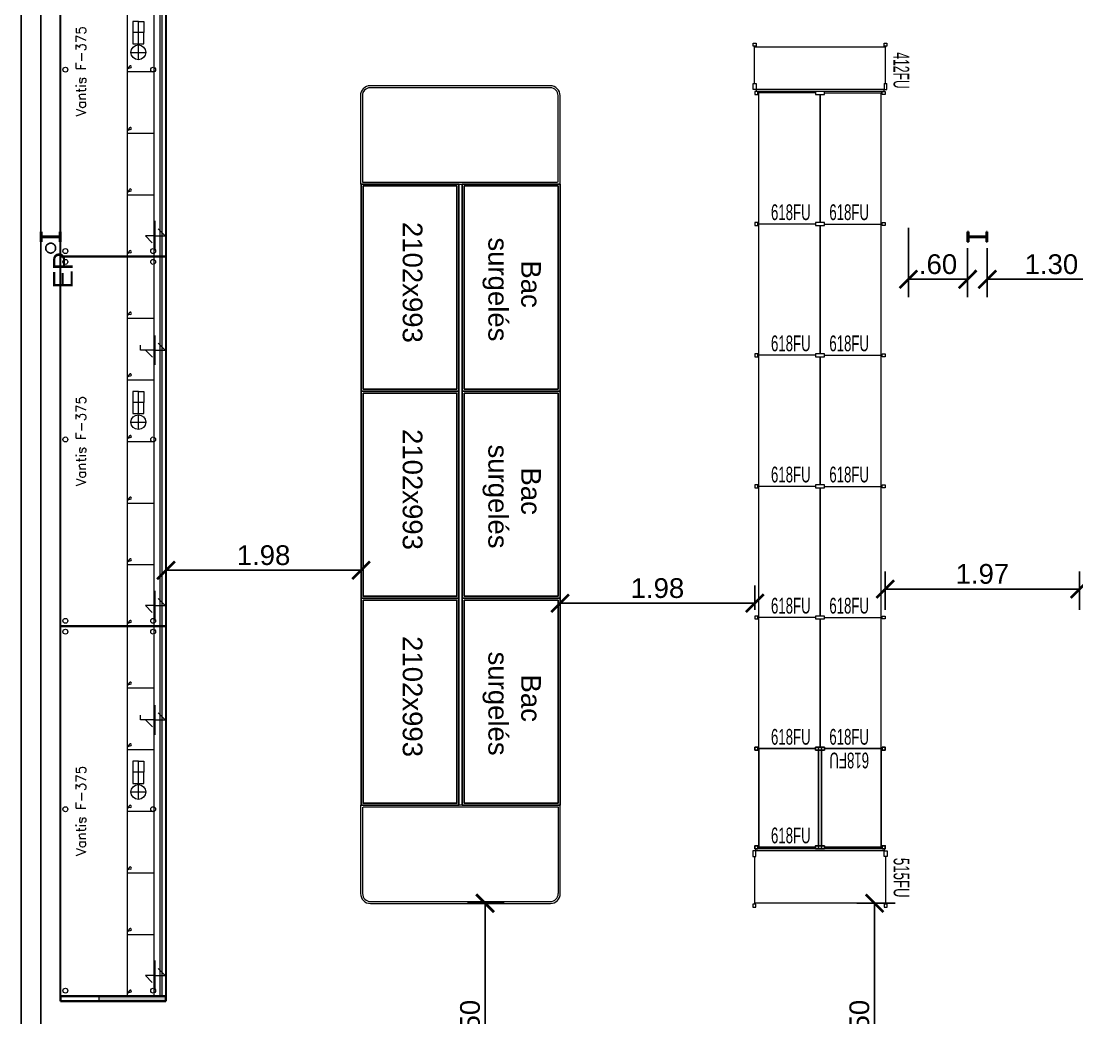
# Model space of a CAD drawing. Header units: millimetres. Extents: x 15590 to 15992, y 1055 to 1132.
# Drawn here: x 15748.53 to 15759.24, y 1080.46 to 1090.56 of the extents above; entities that cross this region are included whole.
import ezdxf
from ezdxf.enums import TextEntityAlignment as Align

# ---------------------------------------------------------------- set-up
doc = ezdxf.new("R2010")
doc.units = ezdxf.units.MM
doc.header["$MEASUREMENT"] = 0
doc.linetypes.add('Tirets', pattern=[0.004586, 0.002822, -0.001764])
doc.layers.get('0').update_dxf_attribs({"lineweight": 9})
for name, color, linetype in [('EP', 7, 'Continuous'), ('FAMILLES', 8, 'Continuous'), ('GOND', 6, 'Continuous'), ('Gondoles.VETTI', 7, 'Continuous'), ('murs exterieurs.P', 7, 'Continuous'), ('structure', 7, 'Continuous'), ('surgeles', 4, 'Continuous')]:
    doc.layers.add(name, color=color, linetype=linetype)
doc.layers.add('FACADES_Stylo_No__88', color=7, linetype='Continuous', lineweight=9, true_color=0xfb03ff)
doc.styles.add('GENERATED_STYLE_2', font='')
doc.styles.get("Standard").update_dxf_attribs({"font": 'swiss.ttf', "height": 0.2})
doc.styles.add('STYLE_GENERE_1', font='arial.ttf')
doc.styles.add('txt', font='txt_____.ttf', dxfattribs={"height": 0.2})
doc.styles.get('GENERATED_STYLE_2').set_extended_font_data('Arial Occidental')
doc.dimstyles.get("Standard").update_dxf_attribs({"dimtxt": 0.2, "dimasz": 0.18, "dimexe": 0.18, "dimexo": 0.0625, "dimgap": 0.05, "dimtad": 1, "dimzin": 4, "dimdsep": 46, "dimtxsty": 'Standard', "dimblk": 'ARCHTICK', "dimcen": 0.09, "dimadec": 0, "dimazin": 0, "dimtfac": 1, "dimtofl": 0, "dimtmove": 0, "dimatfit": 3, "dimfxl": 1, "dimtolj": 1, "dimtzin": 0, "dimarcsym": 0})

# ---------------------------------------------------------------- blocks, each defined once
blk = doc.blocks.new('2.10')
for points in [[(0, 1.027), (2.102, 1.027), (2.102, 2.02), (0, 2.02)], [(0.02, 1.047), (2.082, 1.047), (2.082, 2), (0.02, 2)], [(0, 0), (2.102, 0), (2.102, 0.993), (0, 0.993)], [(0.02, 0.02), (2.082, 0.02), (2.082, 0.973), (0.02, 0.973)]]:
    blk.add_lwpolyline(points, close=True)
at = {"insert": (0.542, 1.826), "char_height": 0.2, "attachment_point": 1}
blk.add_mtext('   Bac \\Psurgelés', dxfattribs=at)
at = {"insert": (0.385, 0.623), "char_height": 0.5, "width": 1.42864, "attachment_point": 1}
blk.add_mtext('{\\H0.4x;2102x993}', dxfattribs=at)
blk = doc.blocks.new('_ArchTick')
at = {"color": 0, "linetype": 'ByBlock', "const_width": 0.15}
blk.add_lwpolyline([(-0.5, -0.5), (0.5, 0.5)], dxfattribs=at)
blk = doc.blocks.new('*D255')
at = {"color": 0, "lineweight": -2, "transparency": 16777216}
for p, q in [((15753.43, 1081.619), (15753.058, 1081.619)), ((15753.238, 1079.118), (15753.238, 1081.619)), ((15753.49, 1079.118), (15753.058, 1079.118))]:
    blk.add_line(p, q, dxfattribs=at)
at = {"layer": 'DEFPOINTS', "color": 0, "transparency": 16777216}
for p in [(15753.238, 1081.619), (15753.492, 1081.619), (15753.553, 1079.118)]:
    blk.add_point(p, dxfattribs=at)
at = {"color": 0, "lineweight": -2, "transparency": 16777216, "xscale": 0.18, "yscale": 0.18, "zscale": 0.18}
for p, rotation in [((15753.238, 1081.619), 90), ((15753.238, 1079.118), 270)]:
    blk.add_blockref('_ArchTick', p, dxfattribs=dict(at, rotation=rotation))
at = {"color": 0, "transparency": 16777216, "insert": (15753.086, 1080.368), "char_height": 0.2, "attachment_point": 5, "rotation": 90}
blk.add_mtext('\\A1;2.50', dxfattribs=at)
blk = doc.blocks.new('VANTIS 375')
at = {"color": 4}
for p, q in [((-1.875, -1.07), (-1.875, 0)), ((-1.875, 0), (1.875, 0)), ((1.875, -1.07), (1.875, 0)), ((1.875, 0), (1.875, -1.07)), ((-1.875, -0.68), (1.875, -0.68)), ((-1.837, -0.711), (-1.846, -0.68)), ((-1.819, -0.701), (-1.846, -0.68)), ((-1.25, -0.68), (-1.25, -0.95)), ((-1.212, -0.711), (-1.221, -0.68)), ((-1.194, -0.701), (-1.221, -0.68)), ((-0.625, -0.68), (-0.625, -0.95)), ((-0.587, -0.711), (-0.596, -0.68)), ((-0.569, -0.701), (-0.596, -0.68)), ((0, -0.68), (0, -0.95)), ((0.038, -0.711), (0.029, -0.68)), ((0.056, -0.701), (0.029, -0.68)), ((0.195, -0.715), (0.195, -0.865)), ((0.395, -0.734), (0.282, -0.734)), ((0.282, -0.734), (0.282, -0.79)), ((0.507, -0.734), (0.395, -0.734)), ((0.395, -0.79), (0.395, -0.734)), ((0.507, -0.79), (0.507, -0.734)), ((0.625, -0.68), (0.625, -0.95)), ((0.663, -0.711), (0.654, -0.68)), ((0.681, -0.701), (0.654, -0.68)), ((1.25, -0.68), (1.25, -0.95)), ((1.288, -0.712), (1.279, -0.68)), ((1.306, -0.701), (1.279, -0.68)), ((0.12, -0.79), (0.27, -0.79)), ((0.282, -0.79), (0.282, -0.846)), ((0.282, -0.79), (0.395, -0.79)), ((0.282, -0.846), (0.395, -0.846)), ((0.395, -0.79), (0.507, -0.79)), ((0.395, -0.846), (0.395, -0.79)), ((0.507, -0.846), (0.395, -0.846)), ((0.507, -0.79), (0.507, -0.846)), ((0.925, -0.861), (0.925, -0.811)), ((0.925, -0.811), (0.975, -0.811)), ((-1.875, -0.95), (1.875, -0.95)), ((-1.815, -0.96), (-1.515, -0.96)), ((-1.665, -0.861), (-1.736, -0.931)), ((-1.665, -0.96), (-1.665, -0.861)), ((-1.665, -0.96), (-1.665, -1.061)), ((0.775, -0.96), (1.075, -0.96)), ((0.925, -0.861), (0.854, -0.932)), ((0.925, -0.96), (0.925, -0.861)), ((0.925, -0.96), (0.925, -1.061)), ((-1.875, -1.01), (1.875, -1.01)), ((-1.875, -1.03), (1.875, -1.03)), ((-1.875, -1.07), (1.875, -1.07)), ((-1.665, -1.061), (-1.594, -0.99)), ((0.925, -1.061), (0.996, -0.99))]:
    blk.add_line(p, q, dxfattribs=at)
at = {"color": 4, "lineweight": 30}
for p, q in [((-1.875, 0), (1.875, 0)), ((-1.875, -1.07), (-1.875, 0)), ((-1.875, 0), (-1.875, -1.07)), ((1.875, 0), (1.875, -1.07)), ((1.875, -1.07), (-1.875, -1.07))]:
    blk.add_line(p, q, dxfattribs=at)
at = {"color": 4}
for centre, radius in [((-1.82, -0.05), 0.025), ((0.02, -0.05), 0.025), ((1.82, -0.05), 0.025), ((0.195, -0.79), 0.075), ((-1.82, -0.94), 0.025), ((0.02, -0.94), 0.025), ((1.82, -0.94), 0.025)]:
    blk.add_circle(centre, radius, dxfattribs=at)
for centre in [(-1.826, -0.709), (-1.201, -0.709), (-0.576, -0.709), (0.049, -0.709), (0.674, -0.709), (1.299, -0.709)]:
    blk.add_arc(centre, 0.0108, 191.7205, 48.0082, dxfattribs=at)
at = {"color": 4, "lineweight": 5, "style": 'txt'}
blk.add_text('Vantis F-375', height=0.1, rotation=359.9954, dxfattribs=at).set_placement((0.004, -0.206), align=Align.MIDDLE)
blk = doc.blocks.new('JOUE VANTIS')
blk.add_hatch(color=4).paths.add_polyline_path([(-0.05, -0.68), (0, -0.68), (0, 0), (-0.05, 0)])
at = {"color": 4, "lineweight": 35}
for p, q in [((0, 0.39), (-0.05, 0.39)), ((-0.05, 0.39), (-0.05, -0.68)), ((-0.05, -0.68), (0, -0.68))]:
    blk.add_line(p, q, dxfattribs=at)
at = {"color": 4}
for p, q in [((0, -0.68), (0, 0.39)), ((0, 0), (-0.05, 0))]:
    blk.add_line(p, q, dxfattribs=at)
blk = doc.blocks.new('*D250')
at = {"color": 0, "lineweight": -2, "transparency": 16777216}
for p, q in [((15759.632, 1088.47), (15759.632, 1087.767)), ((15758.332, 1088.264), (15758.332, 1087.767)), ((15759.632, 1087.947), (15758.332, 1087.947))]:
    blk.add_line(p, q, dxfattribs=at)
at = {"layer": 'DEFPOINTS', "color": 0, "transparency": 16777216}
for p in [(15759.632, 1088.532), (15758.332, 1088.327), (15758.332, 1087.947)]:
    blk.add_point(p, dxfattribs=at)
at = {"color": 0, "lineweight": -2, "transparency": 16777216, "xscale": 0.18, "yscale": 0.18, "zscale": 0.18, "rotation": 180}
blk.add_blockref('_ArchTick', (15758.332, 1087.947), dxfattribs=at)
at = {"color": 0, "lineweight": -2, "transparency": 16777216, "xscale": 0.18, "yscale": 0.18, "zscale": 0.18}
blk.add_blockref('_ArchTick', (15759.632, 1087.947), dxfattribs=at)
at = {"color": 0, "transparency": 16777216, "insert": (15758.982, 1088.099), "char_height": 0.2, "attachment_point": 5}
blk.add_mtext('\\A1;1.30', dxfattribs=at)
blk = doc.blocks.new('*D251')
at = {"color": 0, "lineweight": -2, "transparency": 16777216}
for p, q in [((15757.532, 1088.47), (15757.532, 1087.767)), ((15758.132, 1088.264), (15758.132, 1087.767)), ((15758.132, 1087.947), (15757.532, 1087.947))]:
    blk.add_line(p, q, dxfattribs=at)
at = {"layer": 'DEFPOINTS', "color": 0, "transparency": 16777216}
for p in [(15757.532, 1088.532), (15758.132, 1088.327), (15757.532, 1087.947)]:
    blk.add_point(p, dxfattribs=at)
at = {"color": 0, "lineweight": -2, "transparency": 16777216, "xscale": 0.18, "yscale": 0.18, "zscale": 0.18, "rotation": 180}
blk.add_blockref('_ArchTick', (15757.532, 1087.947), dxfattribs=at)
at = {"color": 0, "lineweight": -2, "transparency": 16777216, "xscale": 0.18, "yscale": 0.18, "zscale": 0.18}
blk.add_blockref('_ArchTick', (15758.132, 1087.947), dxfattribs=at)
at = {"color": 0, "transparency": 16777216, "insert": (15757.832, 1088.099), "char_height": 0.2, "attachment_point": 5}
blk.add_mtext('\\A1;.60', dxfattribs=at)
blk = doc.blocks.new('*D252')
at = {"color": 0, "lineweight": -2, "transparency": 16777216}
for p, q in [((15757.396, 1081.619), (15757.008, 1081.619)), ((15757.188, 1079.118), (15757.188, 1081.619)), ((15757.469, 1079.118), (15757.008, 1079.118))]:
    blk.add_line(p, q, dxfattribs=at)
at = {"layer": 'DEFPOINTS', "color": 0, "transparency": 16777216}
for p in [(15757.188, 1081.619), (15757.458, 1081.619), (15757.531, 1079.118)]:
    blk.add_point(p, dxfattribs=at)
at = {"color": 0, "lineweight": -2, "transparency": 16777216, "xscale": 0.18, "yscale": 0.18, "zscale": 0.18}
for p, rotation in [((15757.188, 1081.619), 90), ((15757.188, 1079.118), 270)]:
    blk.add_blockref('_ArchTick', p, dxfattribs=dict(at, rotation=rotation))
at = {"color": 0, "transparency": 16777216, "insert": (15757.035, 1080.368), "char_height": 0.2, "attachment_point": 5, "rotation": 90}
blk.add_mtext('\\A1;2.50', dxfattribs=at)
blk = doc.blocks.new('2P618X133')
at = {"color": 6}
for points in [[(-0.621, 1.345), (-0.631, 1.345), (-0.631, 1.36), (-0.662, 1.36), (-0.662, 1.33), (-0.631, 1.33), (-0.631, 1.345), (-0.621, 1.345)], [(-0.045, 1.345), (-0.621, 1.345)], [(-0.621, 0.015), (-0.621, 1.345)], [(0.045, 1.345), (0.621, 1.345)], [(0.621, 1.345), (0.631, 1.345), (0.631, 1.36), (0.662, 1.36), (0.662, 1.33), (0.631, 1.33), (0.631, 1.345), (0.621, 1.345)], [(0.621, 0.015), (0.621, 1.345)], [(-0.621, 0.015), (-0.631, 0.015), (-0.631, 0.03), (-0.662, 0.03), (-0.662, 0), (-0.631, 0), (-0.631, 0.015), (-0.621, 0.015)], [(-0.045, 0.015), (-0.621, 0.015)], [(0.045, 0.015), (0.621, 0.015)], [(0.621, 0.015), (0.631, 0.015), (0.631, 0.03), (0.662, 0.03), (0.662, 0), (0.631, 0), (0.631, 0.015), (0.621, 0.015)]]:
    blk.add_lwpolyline(points, dxfattribs=at)
for points in [[(-0.045, 1.33), (0.045, 1.33), (0.045, 1.36), (-0.045, 1.36)], [(-0.045, 0), (0.045, 0), (0.045, 0.03), (-0.045, 0.03)]]:
    blk.add_lwpolyline(points, close=True, dxfattribs=at)
at = {"color": 7, "lineweight": 25}
blk.add_lwpolyline([(0, 0.03), (0, 1.33)], dxfattribs=at)
blk.add_lwpolyline([(0, 0.03), (0, 1.33)], dxfattribs=at)
at = {"color": 151, "lineweight": 15, "width": 0.6}
for p in [(-0.095, 0.135), (0.497, 0.135)]:
    blk.add_text('618FU', height=0.16, dxfattribs=at).set_placement(p, align=Align.MIDDLE_RIGHT)
blk = doc.blocks.new('TG 515X133')
at = {"color": 6}
for p, q in [((-0.68, 0.02), (-0.68, 0.08)), ((-0.68, 0.08), (-0.65, 0.08)), ((-0.65, 0.02), (-0.68, 0.02)), ((-0.65, 0.08), (-0.65, 0.02)), ((-0.65, 0), (-0.65, 0.02)), ((-0.65, 0.02), (0.65, 0.02)), ((-0.65, 0), (0.65, 0)), ((0.68, 0.08), (0.65, 0.08)), ((0.65, 0.08), (0.65, 0.02)), ((0.65, 0.02), (0.68, 0.02)), ((0.65, 0.02), (0.65, 0)), ((0.68, 0.02), (0.68, 0.08))]:
    blk.add_line(p, q, dxfattribs=at)
for points in [[(-0.665, 0.5535), (-0.665, 0.5635), (-0.65, 0.5635), (-0.65, 0.5935), (-0.68, 0.5935), (-0.68, 0.5635), (-0.665, 0.5635), (-0.665, 0.5535)], [(-0.665, 0.08), (-0.665, 0.5535)], [(-0.665, 0.553), (0.665, 0.553)], [(0.665, 0.5535), (0.665, 0.5635), (0.68, 0.5635), (0.68, 0.5935), (0.65, 0.5935), (0.65, 0.5635), (0.665, 0.5635), (0.665, 0.5535)], [(0.665, 0.08), (0.665, 0.5535)]]:
    blk.add_lwpolyline(points, dxfattribs=at)
blk = doc.blocks.new('TG 515X133 1')
blk.add_blockref('TG 515X133', (0, 0))
at = {"color": 151, "lineweight": 15, "width": 0.6}
blk.add_text('515FU', height=0.16, rotation=90, dxfattribs=at).set_placement((-0.827, 0.495), align=Align.MIDDLE_RIGHT)
blk = doc.blocks.new('A$C72C830AC')
at = {"layer": 'GOND', "color": 7, "lineweight": 25}
blk.add_lwpolyline([(0, 1.03), (0, 0.03)], dxfattribs=at)
at = {"layer": 'GOND'}
for points in [[(0.06, 1.03), (0, 1.03), (0, 1), (0.06, 1)], [(0.06, 0.03), (0, 0.03), (0, 0), (0.06, 0)]]:
    blk.add_lwpolyline(points, close=True, dxfattribs=at)
for points in [[(0.06, 1.015), (0.636, 1.015)], [(0.636, 1.015), (0.646, 1.015), (0.646, 1), (0.676, 1), (0.676, 1.03), (0.646, 1.03), (0.646, 1.015), (0.636, 1.015)], [(0.636, 1.015), (0.636, 0.015)], [(0.06, 0.015), (0.636, 0.015)], [(0.636, 0.015), (0.646, 0.015), (0.646, 0), (0.676, 0), (0.676, 0.03), (0.646, 0.03), (0.646, 0.015), (0.636, 0.015)]]:
    blk.add_lwpolyline(points, dxfattribs=at)
at = {"color": 151, "lineweight": 15, "width": 0.6}
blk.add_text('618FU', height=0.16, rotation=180, dxfattribs=at).set_placement((0.11, 0.895), align=Align.MIDDLE_RIGHT)
blk = doc.blocks.new('TG412')
at = {"layer": 'FACADES_Stylo_No__88', "linetype": 'Continuous'}
for p, q in [((-0.02, 0.678), (-0.08, 0.678)), ((-0.08, 0.649), (-0.08, 0.678)), ((-0.08, 0.649), (-0.02, 0.649)), ((-0.02, 0.649), (-0.02, 0.678)), ((0, 0.649), (-0.02, 0.649)), ((-0.02, 0.649), (-0.02, -0.649)), ((0, 0.649), (0, -0.649)), ((-0.08, -0.678), (-0.08, -0.649)), ((-0.08, -0.649), (-0.02, -0.649)), ((-0.02, -0.678), (-0.08, -0.678)), ((-0.02, -0.649), (-0.02, -0.678)), ((-0.02, -0.649), (0, -0.649))]:
    blk.add_line(p, q, dxfattribs=at)
at = {"layer": 'FACADES_Stylo_No__88', "linetype": 'Continuous', "flags": 128}
for points in [[(-0.45, 0.664), (-0.459, 0.664), (-0.459, 0.649), (-0.489, 0.649), (-0.489, 0.678), (-0.459, 0.678), (-0.459, 0.664)], [(-0.45, -0.664), (-0.459, -0.664), (-0.459, -0.678), (-0.489, -0.678), (-0.489, -0.649), (-0.459, -0.649), (-0.459, -0.664)]]:
    blk.add_lwpolyline(points, close=True, dxfattribs=at)
for points in [[(-0.08, 0.664), (-0.45, 0.664)], [(-0.449, 0.664), (-0.449, -0.664)], [(-0.08, -0.664), (-0.45, -0.664)]]:
    blk.add_lwpolyline(points, dxfattribs=at)
at = {"color": 151, "linetype": 'Continuous', "insert": (-0.028, 0.824), "char_height": 0.15965, "attachment_point": 6, "style": 'STYLE_GENERE_1'}
blk.add_mtext('\\A1;{\\W0.550000x;\\fArial|b0|i0|c0|p34;412FU}', dxfattribs=at)
blk = doc.blocks.new('*D273')
at = {"color": 0, "lineweight": -2, "transparency": 16777216}
for p, q in [((15757.297, 1084.594), (15757.297, 1084.985)), ((15759.268, 1084.594), (15759.268, 1084.985)), ((15759.268, 1084.805), (15757.297, 1084.805))]:
    blk.add_line(p, q, dxfattribs=at)
at = {"layer": 'DEFPOINTS', "color": 0, "transparency": 16777216}
for p in [(15757.297, 1084.805), (15757.297, 1084.532), (15759.268, 1084.532)]:
    blk.add_point(p, dxfattribs=at)
at = {"color": 0, "lineweight": -2, "transparency": 16777216, "xscale": 0.18, "yscale": 0.18, "zscale": 0.18, "rotation": 180}
blk.add_blockref('_ArchTick', (15757.297, 1084.805), dxfattribs=at)
at = {"color": 0, "lineweight": -2, "transparency": 16777216, "xscale": 0.18, "yscale": 0.18, "zscale": 0.18}
blk.add_blockref('_ArchTick', (15759.268, 1084.805), dxfattribs=at)
at = {"color": 0, "transparency": 16777216, "insert": (15758.282, 1084.958), "char_height": 0.2, "attachment_point": 5}
blk.add_mtext('\\A1;1.97', dxfattribs=at)
blk = doc.blocks.new('*D274')
at = {"color": 0, "lineweight": -2, "transparency": 16777216}
for p, q in [((15753.999, 1084.594), (15753.999, 1084.842)), ((15755.974, 1084.594), (15755.974, 1084.842)), ((15755.974, 1084.662), (15753.999, 1084.662))]:
    blk.add_line(p, q, dxfattribs=at)
at = {"layer": 'DEFPOINTS', "color": 0, "transparency": 16777216}
for p in [(15753.999, 1084.662), (15753.999, 1084.532), (15755.974, 1084.532)]:
    blk.add_point(p, dxfattribs=at)
at = {"color": 0, "lineweight": -2, "transparency": 16777216, "xscale": 0.18, "yscale": 0.18, "zscale": 0.18, "rotation": 180}
blk.add_blockref('_ArchTick', (15753.999, 1084.662), dxfattribs=at)
at = {"color": 0, "lineweight": -2, "transparency": 16777216, "xscale": 0.18, "yscale": 0.18, "zscale": 0.18}
blk.add_blockref('_ArchTick', (15755.974, 1084.662), dxfattribs=at)
at = {"color": 0, "transparency": 16777216, "insert": (15754.986, 1084.814), "char_height": 0.2, "attachment_point": 5}
blk.add_mtext('\\A1;1.98', dxfattribs=at)
blk = doc.blocks.new('*D275')
at = {"color": 0, "lineweight": -2, "transparency": 16777216}
for p, q in [((15750.001, 1084.776), (15750.001, 1085.176)), ((15751.98, 1084.776), (15751.98, 1085.176)), ((15751.98, 1084.996), (15750.001, 1084.996))]:
    blk.add_line(p, q, dxfattribs=at)
at = {"layer": 'DEFPOINTS', "color": 0, "transparency": 16777216}
for p in [(15750.001, 1084.996), (15750.001, 1084.714), (15751.98, 1084.713)]:
    blk.add_point(p, dxfattribs=at)
at = {"color": 0, "lineweight": -2, "transparency": 16777216, "xscale": 0.18, "yscale": 0.18, "zscale": 0.18, "rotation": 180}
blk.add_blockref('_ArchTick', (15750.001, 1084.996), dxfattribs=at)
at = {"color": 0, "lineweight": -2, "transparency": 16777216, "xscale": 0.18, "yscale": 0.18, "zscale": 0.18}
blk.add_blockref('_ArchTick', (15751.98, 1084.996), dxfattribs=at)
at = {"color": 0, "transparency": 16777216, "insert": (15750.991, 1085.148), "char_height": 0.2, "attachment_point": 5}
blk.add_mtext('\\A1;1.98', dxfattribs=at)

msp = doc.modelspace()

# ---------------------------------------------------------------- linework, layer by layer
at = {"color": 4}
for p, q in [((15751.973, 1089.809), (15751.973, 1088.913)), ((15751.993, 1089.809), (15751.993, 1088.933)), ((15753.979, 1088.933), (15753.979, 1089.809)), ((15753.999, 1088.913), (15753.999, 1089.809)), ((15751.973, 1088.913), (15753.994, 1088.913)), ((15751.98, 1088.913), (15754.001, 1088.913)), ((15751.993, 1088.933), (15753.974, 1088.933)), ((15751.975, 1082.613), (15751.975, 1081.717)), ((15754.001, 1082.613), (15751.98, 1082.613)), ((15751.995, 1082.593), (15751.995, 1081.717)), ((15753.981, 1082.593), (15752, 1082.593)), ((15753.981, 1081.717), (15753.981, 1082.593)), ((15754.001, 1081.717), (15754.001, 1082.613))]:
    msp.add_line(p, q, dxfattribs=at)
for points in [[(15753.894, 1089.909), (15752.073, 1089.909)], [(15753.894, 1089.889), (15752.073, 1089.889)], [(15752.08, 1081.637), (15753.9, 1081.637)], [(15752.08, 1081.617), (15753.9, 1081.617)]]:
    msp.add_lwpolyline(points, dxfattribs=at)
for centre, radius, start, end in [((15752.073, 1089.809), 0.1, 90, 180), ((15753.899, 1089.809), 0.1, 0, 90), ((15752.073, 1089.809), 0.08, 90, 180), ((15753.899, 1089.809), 0.08, 0, 90), ((15752.075, 1081.717), 0.1, 180, 270), ((15752.075, 1081.717), 0.08, 180, 270), ((15753.9, 1081.717), 0.1, 270, 0), ((15753.9, 1081.717), 0.08, 270, 0)]:
    msp.add_arc(centre, radius, start, end, dxfattribs=at)
at = {"layer": 'EP', "linetype": 'Tirets', "ltscale": 1000}
msp.add_circle((15748.832, 1088.263), 0.05, dxfattribs=at)
at = {"layer": 'Gondoles.VETTI', "linetype": 'Continuous', "ltscale": 1000}
for p, q in [((15748.732, 1105.86), (15748.732, 1071.28)), ((15748.732, 1071.28), (15748.732, 1105.86))]:
    msp.add_line(p, q, dxfattribs=at)
at = {"layer": 'murs exterieurs.P', "linetype": 'Continuous', "ltscale": 1000, "flags": 128}
for points in [[(15748.532, 1115.159), (15748.532, 1070.51)], [(15748.732, 1070.51), (15748.732, 1115.159)]]:
    msp.add_lwpolyline(points, dxfattribs=at)
at = {"layer": 'structure', "color": 160, "linetype": 'Continuous', "lineweight": 35, "ltscale": 1000}
for p, q in [((15748.732, 1088.427), (15748.74, 1088.427)), ((15748.732, 1088.327), (15748.732, 1088.427)), ((15748.74, 1088.427), (15748.74, 1088.385)), ((15748.923, 1088.385), (15748.923, 1088.427)), ((15748.923, 1088.427), (15748.932, 1088.427)), ((15748.932, 1088.427), (15748.932, 1088.327)), ((15758.14, 1088.427), (15758.132, 1088.427)), ((15758.132, 1088.427), (15758.132, 1088.327)), ((15758.14, 1088.385), (15758.14, 1088.427)), ((15758.332, 1088.427), (15758.323, 1088.427)), ((15758.323, 1088.427), (15758.323, 1088.385)), ((15758.332, 1088.327), (15758.332, 1088.427)), ((15748.74, 1088.327), (15748.732, 1088.327)), ((15748.74, 1088.368), (15748.74, 1088.327)), ((15748.746, 1088.38), (15748.918, 1088.38)), ((15748.918, 1088.374), (15748.746, 1088.374)), ((15748.923, 1088.327), (15748.923, 1088.368)), ((15748.932, 1088.327), (15748.923, 1088.327)), ((15758.132, 1088.327), (15758.14, 1088.327)), ((15758.14, 1088.327), (15758.14, 1088.368)), ((15758.318, 1088.38), (15758.146, 1088.38)), ((15758.146, 1088.374), (15758.318, 1088.374)), ((15758.323, 1088.368), (15758.323, 1088.327)), ((15758.323, 1088.327), (15758.332, 1088.327))]:
    msp.add_line(p, q, dxfattribs=at)
for centre, start, end in [((15748.746, 1088.385), 180, 270), ((15748.746, 1088.368), 90, 180), ((15748.918, 1088.385), 270, 0), ((15748.918, 1088.368), 0, 90), ((15758.146, 1088.385), 180, 270), ((15758.146, 1088.368), 90, 180), ((15758.318, 1088.385), 270, 0), ((15758.318, 1088.368), 0, 90)]:
    msp.add_arc(centre, 0.0056, start, end, dxfattribs=at)

# ---------------------------------------------------------------- block references
for name, p, rotation in [('VANTIS 375', (15748.931, 1090.053), 90), ('TG412', (15756.635, 1089.852), 270), ('VANTIS 375', (15748.931, 1086.303), 90), ('VANTIS 375', (15748.931, 1082.553), 90), ('TG 515X133 1', (15756.635, 1082.172), 180), ('JOUE VANTIS', (15749.321, 1080.678), 90)]:
    msp.add_blockref(name, p, dxfattribs=dict(rotation=rotation))
for p in [(15756.635, 1088.492), (15756.635, 1087.162), (15756.635, 1085.832), (15756.635, 1084.502), (15756.635, 1083.172)]:
    msp.add_blockref('2P618X133', p)
at = {"layer": 'FAMILLES', "color": 5, "rotation": 180}
msp.add_blockref('A$C72C830AC', (15756.65, 1083.202), dxfattribs=at)
at = {"layer": 'FAMILLES', "color": 5}
msp.add_blockref('A$C72C830AC', (15756.62, 1082.172), dxfattribs=at)
at = {"layer": 'surgeles', "color": 4, "xscale": 0.9990634948840003, "yscale": 0.9990634948840003, "zscale": 0.9990634948840003, "rotation": 270}
msp.add_blockref('2.10', (15751.98, 1088.913), dxfattribs=at)
at = {"layer": 'surgeles', "color": 2, "xscale": 0.9990634948840003, "yscale": 0.9990634948840003, "zscale": 0.9990634948840003, "rotation": 270}
for p in [(15751.98, 1086.813), (15751.98, 1084.713)]:
    msp.add_blockref('2.10', p, dxfattribs=at)

# ---------------------------------------------------------------- texts
at = {"layer": 'EP', "linetype": 'Continuous', "insert": (15748.956, 1088.038), "char_height": 0.2, "attachment_point": 5, "rotation": 90, "style": 'GENERATED_STYLE_2'}
msp.add_mtext('{EP}', dxfattribs=at)

# ---------------------------------------------------------------- dimensions: what is measured, and where the dimension line sits
for base, p1, p2, picture, middle in [((15757.532, 1087.947), (15758.132, 1088.327), (15757.532, 1088.532), '*D251', (15757.832, 1088.099)), ((15758.332, 1087.947), (15759.632, 1088.532), (15758.332, 1088.327), '*D250', (15758.982, 1088.099)), ((15750.001, 1084.996), (15751.98, 1084.713), (15750.001, 1084.714), '*D275', (15750.991, 1085.148)), ((15757.297, 1084.805), (15759.268, 1084.532), (15757.297, 1084.532), '*D273', (15758.282, 1084.958)), ((15753.9985, 1084.6616), (15755.9738, 1084.532), (15753.9985, 1084.532), '*D274', (15754.9862, 1084.8143))]:
    dim = msp.add_linear_dim(base=base, p1=p1, p2=p2, dimstyle='Standard')
    dim.commit()
    dim.dimension.update_dxf_attribs({"geometry": picture, "text_midpoint": middle})
for base, p1, p2, picture, middle in [((15753.238, 1081.619), (15753.553, 1079.118), (15753.492, 1081.619), '*D255', (15753.086, 1080.368)), ((15757.188, 1081.619), (15757.531, 1079.118), (15757.458, 1081.619), '*D252', (15757.035, 1080.368))]:
    dim = msp.add_linear_dim(base=base, p1=p1, p2=p2, angle=90, dimstyle='Standard')
    dim.commit()
    dim.dimension.update_dxf_attribs({"geometry": picture, "text_midpoint": middle})

doc.saveas('drawing.dxf')
